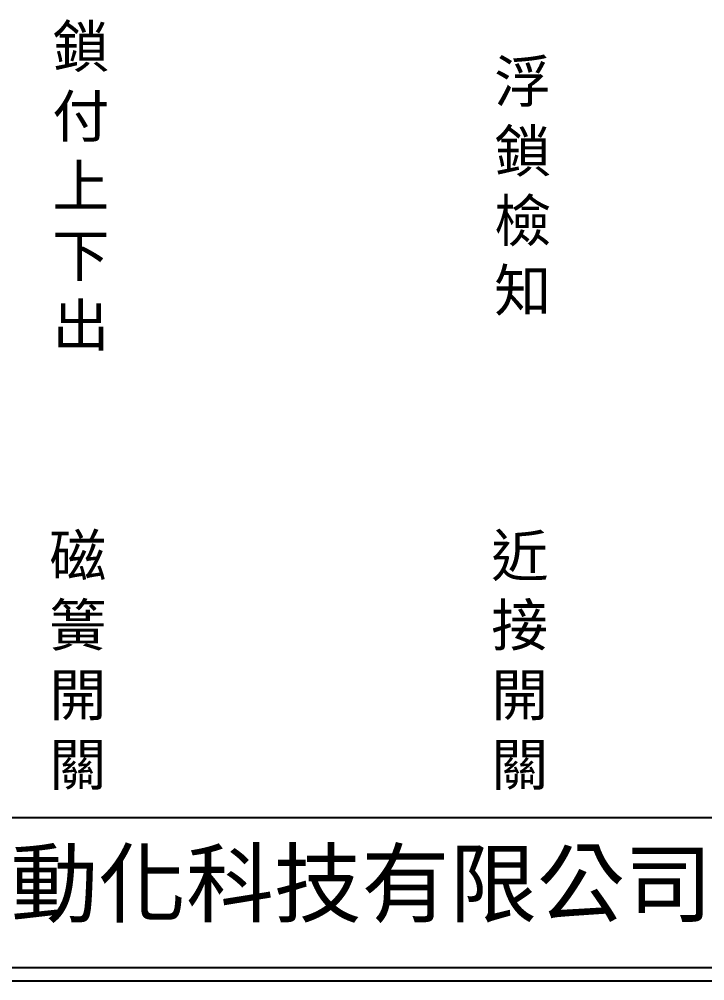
# Model space of a CAD drawing. Extents: x 275 to 562, y 265 to 469.
# Drawn here: x 338.9 to 402.8, y 264.9 to 354.7 of the extents above; entities that cross this region are included whole.
import ezdxf

# ---------------------------------------------------------------- set-up
doc = ezdxf.new("R2010")
doc.units = 0
doc.layers.add('圖框層', color=7, linetype='CONTINUOUS')
doc.layers.add('標尺寸層', color=3, linetype='CONTINUOUS')
doc.styles.add('CNS', font='romanc.shx', dxfattribs={"bigfont": 'chineset.shx'})
doc.styles.add('STSL', font='KAIU.TTF')

msp = doc.modelspace()

# ---------------------------------------------------------------- linework, layer by layer
at = {"layer": '圖框層', "color": 7}
for p, q in [((276.148, 280.195), (560.648, 280.195)), ((276.148, 266.195), (560.648, 266.195)), ((274.898, 264.945), (561.898, 264.945))]:
    msp.add_line(p, q, dxfattribs=at)

# ---------------------------------------------------------------- texts
at = {"layer": '圖框層', "color": 4, "style": 'STSL'}
msp.add_text('泓陞自動化科技有限公司', height=6, dxfattribs=at).set_placement((313.501, 271.022))
at = {"layer": '標尺寸層', "color": 7, "char_height": 3.9, "width": 4.96081, "attachment_point": 5, "style": 'CNS'}
for s, insert in [('{\\fDFKai-SB|b0|i0|c136|p65;鎖付上下出}', (344.598, 338.918)), ('{\\fDFKai-SB|b0|i0|c136|p65;浮鎖檢知}', (385.82, 338.918)), ('{\\fDFKai-SB|b0|i0|c136|p65;磁簧開關}', (344.322, 294.665)), ('{\\fDFKai-SB|b0|i0|c136|p65;近接開關}', (385.544, 294.665))]:
    msp.add_mtext(s, dxfattribs=dict(at, insert=insert))

doc.saveas('drawing.dxf')
